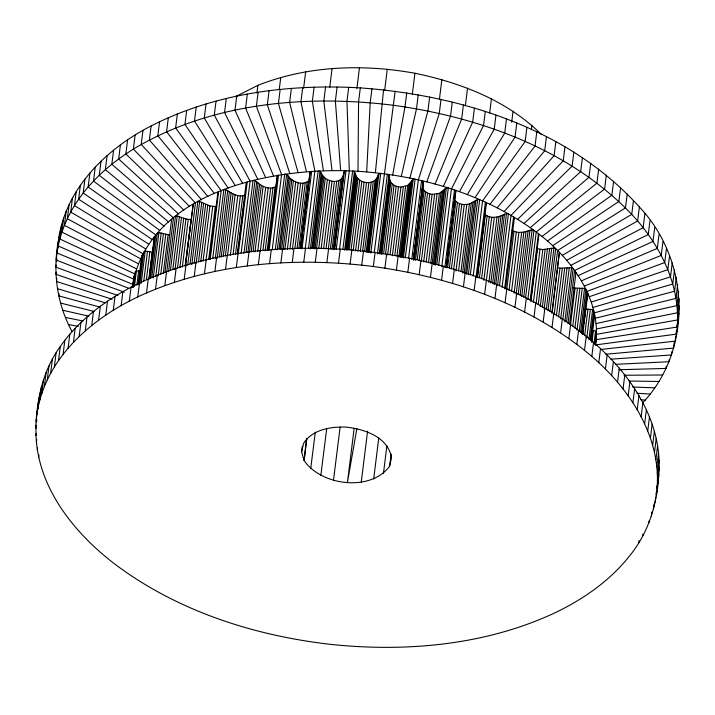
<?xml version="1.0" encoding="UTF-8"?>
<svg xmlns="http://www.w3.org/2000/svg" width="715" height="715" viewBox="0 0 715 715"><rect width="100%" height="100%" fill="white"/><g stroke="black" fill="none" stroke-linecap="round" stroke-linejoin="round"><path stroke-width="1.07" d="M678.901 313.045L676.372 334.128L595.649 344.925C602.021 299.254 571.16 257.793 536.241 232.009C484.913 193.997 421.18 175.533 357.992 171.269L358.572 101.905L360.315 87.891C462.265 95.274 569.301 129.031 639.371 206.993C689.886 259.983 693.398 349.233 642.508 403.072M343.656 174.04L344.326 171.251L345.997 170.742L357.992 171.269M380.201 253.217L389.577 177.946L389.005 175.041L387.36 174.254L377.431 253.959M35.75 428.401C36.715 399.605 42.954 370.129 60.275 346.498C78.167 320.955 103.621 301.596 131.033 287.207C198.69 252.645 276.911 244.012 351.86 249.991C432.369 257.239 513.138 281.799 578.587 330.357C623.48 363.81 663.243 415.451 658.819 474.286C657.335 503.369 648.63 532.452 630.076 555.287C610.512 580.321 583.842 598.92 555.421 612.612C485.994 645.145 407.005 652.25 331.438 644.465C254.933 635.85 178.589 611.495 116.331 565.216C72.653 532.425 33.069 482.598 36.152 425.166M37.743 409.293L38.628 400.194M57.835 248.042C60.954 192.943 104.301 149.721 151.115 125.956C215.242 93.12 289.075 83.807 360.315 87.891M656.29 495.379C664.441 437.75 627.716 384.616 584.486 350.359C524.247 302.481 448.931 276.794 373.328 266.516C297.243 256.908 217.548 262.477 146.504 292.971C95.408 314.904 45.304 356.177 36.885 414.217M366.688 171.913L370.2 102.763L371.943 88.74M446.276 267.732L455.652 192.46L455.741 191.048L454.49 190.029L444.837 267.517M575.87 273.639L575.968 272.442L569.524 324.556M375.375 172.744L383.562 89.858M132.105 287.403C147.621 193.354 266.436 168.722 345.997 170.742L336.202 249.338M306.592 438.331L304.081 460.514C321.196 485.691 370.549 492.063 389.604 466.207L391.543 457.788C388.039 436.937 364.221 428.911 345.747 427.096C330.455 426.605 312.482 429.492 303.562 443.389L301.623 451.808L304.081 460.514L306.869 438.42M373.686 478.97L378.744 438.036M383.455 473.5L386.86 445.847M389.604 466.207L391.105 454.043M58.71 238.944C52.436 270.288 56.574 303.544 72.117 331.644M36.099 421.287L37.841 407.264M57.933 246.014L56.181 260.037L128.754 288.306M38.101 407.201L39.843 393.179M59.935 231.937L56.968 252.967L132.454 284.23M36.554 421.93L36.823 419.768M56.101 264.997L55.833 267.151L124.339 292.185M56.503 261.762L56.905 258.517M39.745 400.257L41.497 386.234M61.579 224.984L59.828 239.007L58.183 245.96L133.365 278.993M35.839 435.551L36.108 433.397M56.19 272.147L55.922 274.301L117.993 295.518M41.828 393.393L43.57 379.37M63.653 218.12L61.91 232.143L59.828 239.007L134.599 273.8L132.945 287.081M36.358 442.728L36.76 439.493M56.843 278.242L56.44 281.478L112.103 299.201M44.33 386.609L46.073 372.587M66.164 211.336L64.413 225.359L61.91 232.143L136.145 268.661M37.305 449.923L37.573 447.769M47.253 379.915L49.004 365.901M69.087 204.651L67.335 218.674L64.413 225.359L138.022 263.585M38.699 457.126L38.968 454.972M59.05 293.722L58.782 295.876L99.51 306.976M50.604 373.337L52.347 359.314M72.43 198.064L70.687 212.087L67.335 218.674L140.212 258.589M54.358 366.867L56.11 352.844M76.192 191.593L74.44 205.616L70.687 212.087L142.714 253.664L138.853 284.659M58.523 360.521L60.275 346.498M80.357 185.248L78.614 199.271L74.44 205.616L145.52 248.829M63.099 354.309L64.842 340.286M84.924 179.036L83.181 193.059L78.614 199.271L148.64 244.083M68.059 348.232L69.811 334.209M89.893 172.967L88.151 186.981L83.181 193.059L152.054 239.436M73.422 342.306L75.164 328.292M95.247 167.042L93.504 181.065L88.151 186.981L155.772 234.895L150.391 278.064M79.159 336.542L80.902 322.519M100.994 161.277L99.242 175.291L93.504 181.065L159.776 230.462M85.273 330.938L87.016 316.924M107.098 155.673L105.355 169.696L99.242 175.291L164.066 226.155M91.752 325.513L93.495 311.49M113.578 150.239L111.835 164.262L105.355 169.696L168.642 221.963M98.581 320.266L100.332 306.243M120.415 144.993L118.672 159.016L111.835 164.262L173.486 217.905L166.729 272.147M105.766 315.208L107.509 301.185M127.601 139.934L125.849 153.957L118.672 159.016L178.589 213.982M113.283 310.337L115.026 296.323M135.117 135.072L133.365 149.095L125.849 153.957L183.961 210.192M121.13 305.68L122.873 291.657M142.955 130.407L141.213 144.43L195.454 203.069L187.732 265.059M129.29 301.23L131.033 287.207M151.115 125.956L149.372 139.979L201.55 199.735M132.749 286.858L134.125 275.784M133.258 287.332L135.189 271.834L136.377 270.967L140.256 271.092M134.447 286.465L136.377 270.967M136.851 285.267L138.647 270.878M138.165 284.329L141.749 255.55M138.799 283.328L139.067 281.12M139.488 277.795L139.765 275.579M140.176 272.263L140.453 270.047M140.864 266.722L141.275 263.406M141.695 260.081L141.963 257.874M137.754 296.984L139.497 282.961M159.579 121.72L157.836 135.734L207.886 196.571M139.791 283.918L143.786 251.814L145.199 251.081L152.259 252.127L148.943 278.698M141.195 283.185L145.199 251.081M143.778 281.102L147.505 251.206M146.405 279.413L149.855 251.743M146.504 292.971L148.255 278.948M168.338 117.698L166.595 131.721L214.428 193.568M149.104 278.698L154.351 236.629L153.582 244.485M149.31 278.796L153.305 246.702M151.786 277.474L157.3 233.197L158.9 232.625L169.678 234.976M153.251 278.01L158.9 232.625M155.816 276.133L161.188 232.956M155.539 289.173L157.291 275.15M177.374 113.908L175.622 127.931L221.185 190.726L212.775 258.258M158.194 275.758L163.431 233.698M160.795 274.14L165.764 234.288M163.288 273.505L168.114 234.761M164.915 272.665L171.627 219.451L171.394 220.631M164.843 285.616L166.586 271.593M186.678 110.342L184.926 124.365L228.148 188.063M168.543 271.745L175.434 216.404L177.186 215.993L185.954 218.924L191.048 219.675L185.257 266.168M170.429 270.234L177.186 215.993M172.798 269.662L179.411 216.529M175.014 269.475L181.494 217.449M174.397 282.291L176.149 268.268M196.232 107.018L194.489 121.041L235.289 185.578M177.49 268.062L183.701 218.245M179.885 267.625L185.954 218.924M182.316 267.061L188.251 219.46M185.239 265.301L193.202 204.401L185.623 265.283M184.202 279.207L185.945 265.185M206.027 103.943L204.284 117.957L242.617 183.272M190.065 263.781L197.787 201.791L199.646 201.559L209.951 205.956L215.322 206.483L208.7 259.617M191.79 264.657L199.646 201.559M194.176 263.174L201.764 202.291M194.221 276.374L195.973 262.351M216.055 101.101L214.303 115.124L250.116 181.154L241.152 253.11M196.187 263.156L203.632 203.382M198.493 261.922L205.661 204.356M200.736 261.672L207.77 205.223M203.06 261.306L209.951 205.956M205.974 260.662L212.721 206.421M204.463 273.782L206.206 259.768M226.298 98.518L224.546 112.541L257.766 179.224M209.531 259.277L217.807 192.853L218.602 191.817L210.192 259.339M215.304 258.338L223.849 189.707L225.779 189.654C231.49 193.122 237.916 197.635 244.995 195.302M214.893 271.45L216.645 257.427M236.728 96.176L234.985 110.199L265.578 177.472M217.235 258.285L225.779 189.654M219.46 256.98L227.736 190.565M221.221 257.105L229.363 191.79M223.303 256.024L231.168 192.925M225.359 255.952L233.081 193.962M225.52 269.376L227.263 255.353M247.345 94.103L245.603 108.126L273.514 175.917M227.513 255.756L235.101 194.873M230.337 255.371L237.782 195.588M233.072 254.558L240.383 195.883M235.512 254.46L242.823 195.794M256.908 93.039L257.865 85.353C307.539 65.637 362.755 63.841 414.932 73.252C461.068 82.797 507.525 100.726 541.407 134.5M237.362 253.745L246.192 182.897L247.247 181.968L238.283 253.923M237.961 251.76L238.515 247.327M238.783 245.111L239.203 241.795M239.48 239.579L239.891 236.263M240.169 234.046L240.58 230.722M240.857 228.514L241.268 225.189M241.545 222.973L242.787 213.016M243.064 210.8L243.475 207.475M243.752 205.268L244.164 201.943M244.575 198.618L244.852 196.411M238.158 251.85L238.435 249.642M239.668 239.677L239.945 237.46M240.365 234.145L240.633 231.928M241.053 228.603L241.33 226.396M241.742 223.071L242.019 220.855M242.43 217.539L242.707 215.322M243.949 205.357L244.226 203.149M236.308 267.553L238.059 253.53M258.142 92.289L256.39 106.303L281.585 174.558L272.209 249.839M243.94 253.476L253.047 180.412L255.005 180.538C260.635 185.685 269.233 191.102 276.705 186.159M246.04 252.493L255.005 180.538M247.926 252.449L256.756 181.601M247.256 265.998L248.999 251.975M269.081 90.725L267.339 104.748L289.772 173.396M249.544 251.573L258.088 182.942M251.224 251.743L259.634 184.22M253.039 251.814L261.315 185.4M254.996 251.787L263.129 186.472M257.659 251.617L265.658 187.41M279.252 89.509L280.754 77.426M258.338 264.702L260.081 250.688M280.164 89.438L278.421 103.461L298.057 172.431M260.349 251.037L268.205 187.947M262.968 250.071L270.69 188.081M265.131 250.902L272.996 187.804M267.178 250.259L275.034 187.169M267.973 250.053L277.206 175.89L278.493 175.077L269.117 250.357M268.143 250.366L268.42 248.159M268.688 245.942L277.098 178.419M269.546 263.683L271.289 249.66M291.371 88.41L289.629 102.433L306.44 171.663M275.338 249.392L284.713 174.111L286.661 174.424C291.443 181.011 301.247 186.713 308.719 180.725L300.3 248.257M277.286 249.696L286.661 174.424M279.065 248.668L288.163 175.613M280.226 248.99L289.191 177.043M281.612 249.258L290.442 178.419M280.861 262.923L282.604 248.9M302.686 87.65L300.944 101.673L314.895 171.091L305.251 248.579M283.158 249.455L291.845 179.715M303.616 88.231L305.671 71.759M284.865 249.562L293.409 180.931M287.323 249.606L295.733 182.084M289.897 249.249L298.173 182.826M292.364 249.606L300.64 183.192M292.265 262.432L294.008 248.409M314.1 87.159L312.348 101.181L323.43 170.724M294.893 248.454L303.026 183.138M297.109 248.025L305.242 182.709M298.888 248.311L307.164 181.896M300.479 248.632L309.854 173.361L310.167 171.975L311.66 171.314L302.007 248.802M300.649 248.355L310.167 171.975M301.087 247.917L301.364 245.701M301.775 242.385L302.052 240.169M302.472 236.844L302.74 234.636M303.294 230.203L303.571 227.987M303.982 224.671L304.259 222.454M304.67 219.139L304.947 216.922M305.368 213.597L305.636 211.39M306.056 208.065L306.333 205.849M306.878 201.424L307.155 199.208M307.566 195.892L307.843 193.676M308.254 190.351L308.531 188.143M303.75 262.208L305.493 248.185M325.575 86.935L323.832 100.958L332.019 170.563M308.514 248.445L318.166 170.957L320.052 171.43C323.171 180.582 339.035 186.409 343.379 175.506M329.767 87.132L332.091 68.461M310.399 248.918L320.052 171.43M311.901 247.998L321.276 172.726M312.723 248.373L321.965 174.21M313.787 248.722L322.885 175.658M315.02 249.008L323.984 177.052M316.584 248.114L325.271 178.375M315.288 262.253L317.04 248.23M337.123 86.989L335.371 101.003L340.644 170.599M318.783 248.337L327.336 179.706M321.196 248.185L329.606 180.663M323.6 248.766L332.01 181.235M326.022 248.936L334.432 181.413M328.355 248.731L336.765 181.199M326.871 262.575L328.623 248.552M348.706 87.302L346.963 101.324L349.313 170.831L339.518 249.428M330.348 249.222L338.901 180.591M332.055 249.338L340.742 179.599M333.378 249.088L342.208 178.25M333.941 248.865L342.905 176.909M334.137 249.669L343.683 172.556M334.414 248.212L343.513 175.148M334.674 248.74L344.326 171.251M356.883 88.472L359.475 67.612M338.49 263.156L340.233 249.133M342.843 249.598L352.638 171.001L354.417 171.645C356.472 184.399 375.643 187.205 378.923 173.718L380.729 173.388L370.808 253.092M344.63 250.232L354.417 171.645M345.828 249.392L355.346 173.012M346.301 249.785L355.677 174.514M347.016 250.17L356.249 176.006M348.062 249.41L357.017 177.454M349.179 249.705L358.001 178.857M351.065 250.08L359.752 180.341M350.118 264.014L351.86 249.991M353.264 250.116L361.817 181.476M355.543 250.894L364.096 182.262M357.938 251.296L366.491 182.665M360.342 251.305L368.895 182.674M333.485 480.221L340.126 427.114M362.648 250.911L371.192 182.28M361.736 265.131L363.479 251.108M364.605 251.233L373.293 181.494M384.688 90.081L387.28 69.221M366.134 252.261L375.098 180.314M367.018 252.136L376.117 179.081M367.707 251.93L376.939 177.758M368.198 251.644L377.574 176.373M368.305 252.422L377.958 174.934M369.137 252.315L378.923 173.718M374.258 252.377L395.163 91.243M373.328 266.516L375.08 252.493M354.157 428.321L347.419 482.5L356.874 428.643M379.218 253.637L389.005 175.041M379.951 253.95L389.604 176.462M380.559 253.611L389.577 177.946M381.113 253.986L390.22 180.922L389.791 179.447M381.899 254.334L390.864 182.379L390.22 180.922M383.58 253.718L392.267 183.978L390.864 182.379M385.519 253.905L394.072 185.274L392.267 183.978M384.893 268.17L386.636 254.147M406.728 92.896L404.976 106.919L392.696 175.014M387.628 254.88L396.173 186.249L394.072 185.274M361.272 482.071L367.582 431.172M390.086 254.379L398.496 186.856L396.173 186.249M412.332 94.112L414.932 73.252M392.365 255.72L400.918 187.089L407.738 185.382L413.199 179.34L415.093 179.188L405.307 257.784M394.778 255.55L403.332 186.919M396.95 256.095L405.637 186.356M396.405 270.073L398.148 256.05M418.23 94.809L416.488 108.832L401.303 176.444M398.907 256.22L407.738 185.382M399.971 257.337L409.069 184.273M400.981 257.239L410.213 183.076M401.812 257.06L411.188 181.789M402.411 256.81L411.929 180.43M403.412 257.936L413.199 179.34M408.56 258.473L418.346 179.876L439.278 113.417L441.021 99.403M407.836 272.245L409.588 258.222M429.67 96.972L427.928 110.995L409.856 178.071M411.777 259.241L421.564 180.645L423.03 181.565L423.289 182.986L413.726 260.439M413.377 259.053L423.03 181.565M413.663 258.598L420.554 203.248M420.831 201.031L422.762 185.534M413.663 258.964L422.762 185.909L423.128 188.849L414.298 259.697M415.469 260.269L424.156 190.53L423.128 188.849M417.247 259.482L425.657 191.96L424.156 190.53M419.133 260.618L427.543 193.095L425.657 191.96M439.403 99.394L441.87 79.624M419.196 274.667L420.938 260.644M421.323 261.431L429.733 193.899L427.543 193.095M423.7 261.878L432.11 194.355L439.403 193.327L446.366 187.982L448.323 188.009L438.67 265.497M426.176 261.94L434.586 194.417M428.5 262.718L437.044 194.078M430.716 263.066L439.403 193.327M432.191 263.236L441.012 192.389M430.448 277.349L432.191 263.326M452.273 102.075L450.53 116.098L426.757 181.878M433.362 264.389L442.46 191.325M434.514 264.336L443.756 190.163M435.31 265.301L444.828 188.921M436.856 264.362L446.366 187.982M441.772 266.472L451.424 188.983L483.519 125.599L485.262 111.576M441.575 280.271L443.327 266.248M463.409 104.998L461.658 119.021L435.086 184.068M465.349 105.784L467.538 88.213M447.885 250.277L448.162 248.06M453.676 203.784L453.954 201.567M454.365 198.252L454.642 196.035M446.231 267.437L455.741 191.048M447.59 267.794L455.866 201.38L454.695 199.86M449.351 267.973L457.493 202.658L455.866 201.38M451.371 268.956L459.504 203.641L457.493 202.658M453.659 269.618L461.792 204.302L459.504 203.641M452.577 283.435L454.32 269.412M474.411 108.171L472.66 122.185L443.309 186.436M456 271.012L464.267 204.597L469.389 203.99L477.7 199.458L479.667 199.664L470.291 274.935M458.556 270.922L466.832 204.499M460.978 271.512L469.389 203.99M462.551 272.96L471.239 203.221M464.124 273.175L472.955 202.327M463.427 286.84L465.179 272.826M465.572 273.282L474.537 201.326M466.68 274.381L475.922 200.218M468.325 274.73L477.7 199.458M489.659 113.015L491.42 98.84M473.178 276.169L482.553 200.897L525.141 141.525L526.892 127.502M474.117 290.487L475.868 276.464M495.951 115.213L494.199 129.236L459.423 191.709M476.011 277.465L485.387 202.193L486.406 203.301L477.164 277.465M477.289 274.399L477.7 271.083M477.977 268.867L479.908 253.369M480.185 251.153L480.596 247.837M480.873 245.62L481.284 242.296M481.561 240.088L481.973 236.763M482.25 234.547L484.18 219.049M484.457 216.842L484.868 213.517M485.145 211.3L485.565 207.985M477.486 277.822L485.351 214.723C491.813 219.684 500.044 216.591 506.497 213.499L508.419 213.874L499.463 285.83M479.416 277.858L487.138 215.867M481.561 278.716L489.283 216.725M483.858 280.325L491.714 217.235M484.627 294.357L494.315 217.378M506.461 119.092L504.719 133.106L467.279 194.605M488.881 282.434L497.014 217.119M490.794 282.97L499.07 216.556M511.663 122.274L513.03 111.299M492.599 283.372L501.009 215.841M494.163 284.758L502.851 215.018M495.835 283.81L504.513 214.071M494.95 298.459L496.693 284.436M516.775 123.186L515.032 137.209L474.992 197.671M497.533 285.446L506.497 213.499M502.073 287.296L511.037 215.349L563.232 160.848L564.975 146.825M504.611 288.815L513.576 216.868L514.335 218.039L505.505 288.887M507.23 270.234L507.507 268.027M505.058 302.776L513.987 231.32L512.029 230.293M509 290.71L516.302 232.044L513.987 231.32M531.379 129.71L531.924 125.313M511.582 291.094L518.893 232.429L523.88 232.071L532.112 229.792L533.953 230.346L525.543 297.869M514.094 293.311L521.673 232.429M516.159 294.053L523.88 232.071M514.943 307.298L516.695 293.275M536.777 132.025L535.034 146.048L489.954 204.284M518.152 294.66L526.008 231.562M520.073 295.134L528.063 230.936M521.7 296.582L529.976 230.167M523.702 297.324L532.112 229.792M524.596 312.035L526.347 298.012M546.43 136.762L544.687 150.785L497.166 207.824M527.831 299.54L536.241 232.009L596.927 183.129L598.67 169.106M530.155 300.139L538.422 233.725L538.904 234.931L530.771 300.237M530.879 301.828L537.501 248.695L542.81 249.571L553.964 247.989L555.698 248.695L547.976 310.685M533.39 302.445L540.013 249.312M534.007 316.968L535.75 302.945M555.832 141.695L554.089 155.718L504.2 211.515M536.062 303.812L542.81 249.571M538.225 304.778L545.125 249.428M540.227 306.699L547.395 249.133M542.31 307.387L549.621 248.713M544.142 309.032L551.73 248.15M543.141 322.099L544.893 308.076M546.385 308.871L553.964 247.989M550.005 311.409L557.593 250.527L625.482 207.886L627.225 193.863M551.801 313.268L559.38 252.386L552.257 312.267M552.016 327.407L553.759 313.385M573.841 152.134L572.098 166.157L517.669 219.317M554.17 314.663L559.961 268.17L571.58 267.669L573.153 268.518L566.53 321.652M556.395 315.842L562.321 268.241M558.612 316.879L564.68 268.17M560.685 318.89L567.022 267.973M560.596 332.895L562.339 318.872M582.421 157.622L580.678 171.645L524.086 223.42M562.803 319.641L569.283 267.616M564.823 321.911L571.58 267.669M567.996 323.6L574.619 270.467L648.255 234.556L649.998 220.533M570.543 324.619L575.092 288.091L584.557 288.395L585.942 289.361L580.562 332.538M568.872 338.561L570.615 324.538M590.706 163.288L588.954 177.311L530.28 227.656M572.795 325.879L577.488 288.243M574.932 328.114L579.892 288.261M577.023 330.196L582.26 288.136M576.844 344.38L578.587 330.357M579.186 331.572L584.557 288.395M581.706 333.458L586.944 291.389L664.736 262.539L666.478 248.516M582.35 334.361L582.761 331.036M583.038 328.829L583.458 325.504M583.726 323.287L584.146 319.971M584.557 316.647L584.834 314.439M585.245 311.114L585.522 308.898L592.619 309.711L593.772 310.775L590.188 339.562M582.466 334.432L583.574 325.575M583.851 323.368L584.262 320.043M584.539 317.826L584.95 314.511M585.227 312.294L585.639 308.978M585.916 306.762L587.158 296.796M582.725 334.388L587.828 293.436L587.435 294.58M584.638 335.719L587.945 309.148M584.486 350.359L586.237 336.336M606.32 175.086L604.577 189.109L541.952 236.486M586.774 338.025L590.358 309.238M588.892 339.598L592.619 309.711M590.84 340.51L594.29 312.839L674.558 291.219L676.301 277.197M591.376 341.466L594.683 314.895M591.886 342.646L593.405 330.464L595.559 331.134L596.471 332.278L594.952 344.451M591.806 356.481L593.548 342.458M613.64 181.217L611.888 195.231L547.422 241.062M594.049 343.307L595.559 331.134M595.255 344.281L596.489 334.325L677.507 319.945L679.25 305.922M595.291 345.211L596.39 336.363M598.777 362.746L600.52 348.723M620.611 187.473L618.859 201.496L552.641 245.745M605.399 369.137L607.142 355.114M611.656 375.643L613.399 361.62M633.481 200.379L631.738 214.393C659.909 244.503 680.617 284.883 677.159 327.059L596.23 339.643M617.537 382.266L619.288 368.243M639.371 206.993L637.628 221.015L566.673 260.34M623.042 388.987L624.794 374.964M644.876 213.722L643.134 227.736L570.793 265.372M628.172 395.806L629.915 381.783M632.891 402.697L634.643 388.674M654.726 227.433L652.983 241.447L578.149 275.624M637.217 409.668L638.969 395.645M659.051 234.395L657.308 248.418L581.384 280.834M641.141 416.702L642.883 402.679M662.975 241.429L661.223 255.452L584.316 286.089M644.653 423.789L646.396 409.767M647.745 430.913L649.488 416.899M669.571 255.648L667.828 269.671L589.258 296.725M650.409 438.081L652.16 424.058M672.243 262.807L670.491 276.83L591.251 302.079M638.808 542.73L639.076 540.567M652.661 445.266L654.404 431.243M674.486 269.993L672.744 284.016L592.932 307.45M642.571 536.259L642.839 534.105M654.475 452.47L656.218 438.447M666.264 366.268L665.996 368.431L619.136 369.718M655.861 459.665L657.603 445.651M677.695 284.4L675.943 298.423L595.327 318.22M648.836 522.987L649.113 520.833M669.195 359.582L668.927 361.736L615.615 364.328M656.817 466.868L658.56 452.845M678.642 291.595L676.899 305.618L596.042 323.609M651.347 516.203L651.883 511.895M671.832 351.717L671.43 354.953L610.717 359.189M657.335 474.045L659.078 460.022M679.161 298.772L677.418 312.795L596.426 328.971M653.421 509.339L654.091 503.941M674.174 342.691L673.503 348.089L605.73 354.256M657.416 481.195L659.167 467.172M655.065 502.395L655.744 496.997M656.013 494.843L656.415 491.607M675.827 335.746L675.157 341.144L601.342 349.429M676.095 333.592L676.497 330.357M657.067 488.309L658.819 474.286M301.623 451.808L302.32 446.276M310.703 468.665L315.297 432.173M320.829 475.448L326.666 429.018M676.899 327.121L678.115 320.106M656.817 488.372L658.032 481.356M422.905 184.425L423.289 182.986M485.977 204.66L486.406 203.301M454.919 193.819L455.652 192.46M513.567 219.317L514.335 218.039M235.601 96.632L257.865 85.353M562.267 255.389L631.738 214.393C569.658 149.533 480.721 117.403 393.42 105.266C305.385 94.416 210.827 102.79 133.365 149.095L189.582 206.555M624.016 375.25L662.653 375.009M629.03 381.032L658.89 381.479M632.587 387.021L654.726 387.825M636.886 393.268L650.158 394.036M640.774 399.757L645.189 400.114M398.496 186.856L400.918 187.089M461.792 204.302L464.267 204.597M573.519 287.895L575.092 288.091M516.302 232.044L518.893 232.429M68.604 324.556L78.346 326.335M557.2 267.651L559.961 268.17M429.733 193.899L432.11 194.355M65.512 317.433L83.02 321.017M62.84 310.265L88.964 316.2M60.596 303.08L94.103 311.445M57.397 288.681L105.168 302.785M217.807 192.853L218.513 194.257M277.206 175.89L277.241 177.311"/></g></svg>
